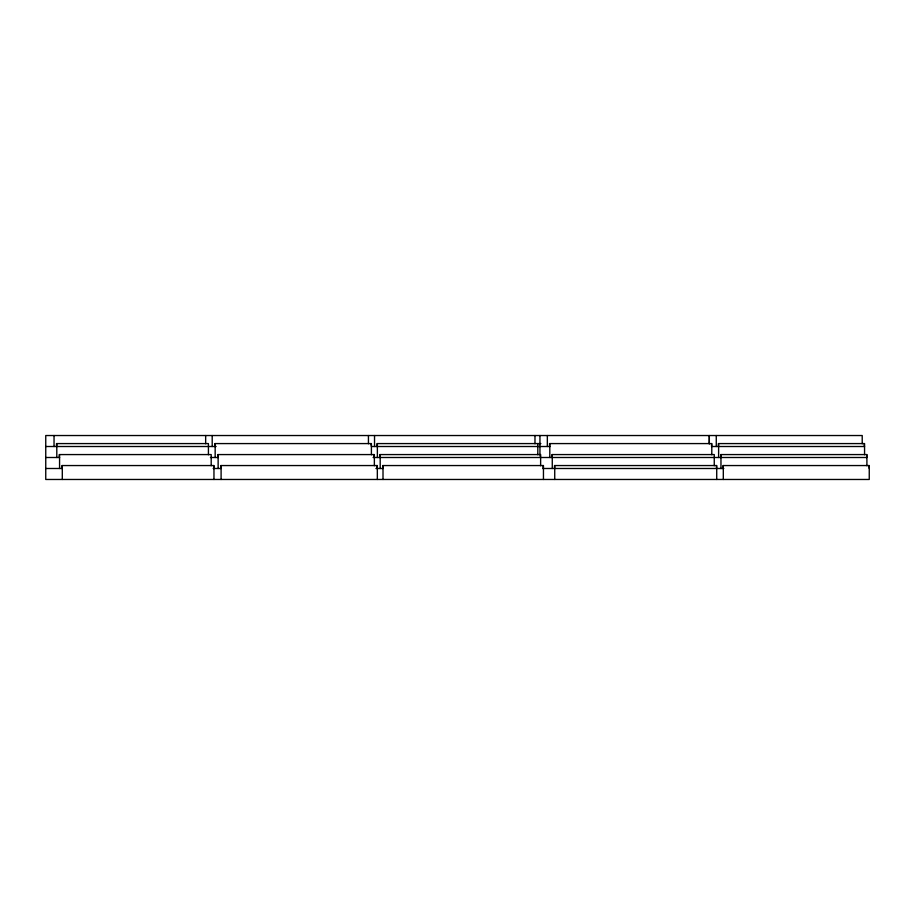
<?xml version="1.0" encoding="UTF-8"?>
<svg xmlns="http://www.w3.org/2000/svg" width="915" height="915" viewBox="0 0 915 915"><rect width="100%" height="100%" fill="white"/><g stroke="black" fill="none" stroke-linecap="round" stroke-linejoin="round"><path stroke-width="1.37" d="M540.868 443.581L377.083 443.581L377.083 446.509M45.75 446.509L216.112 446.509M371.399 446.509L371.113 443.581M371.707 446.509L537.803 446.509M538.054 446.509L550.178 446.509M864.561 446.509L711.55 446.509L711.55 443.581M45.75 457.5L59.635 457.5M210.416 457.5L218.136 457.5M373.126 457.5L866.905 457.5M45.75 468.491L62.403 468.491M213.195 468.491L221.098 468.491M375.939 468.491L383.042 468.491M542.629 468.491L723.799 468.491M869.25 468.491L869.021 465.552M866.905 465.735L866.905 454.572L720.734 454.572L720.734 457.5M866.677 454.572L866.677 457.5M864.561 454.755L864.561 443.581L718.389 443.581L718.389 446.509M864.332 443.581L864.332 446.509M862.216 443.764L862.216 435.529L45.75 435.529L45.75 479.471L869.25 479.471L869.25 465.552L723.079 465.552L723.079 468.491M723.308 465.552L723.308 479.471M720.963 454.572L720.963 468.491M718.618 443.581L718.618 457.5M716.72 479.471L716.72 465.552L554.49 465.552L554.49 468.491M716.479 465.552L716.479 468.491M716.273 435.529L716.273 446.509M714.26 465.735L714.26 454.572L552.031 454.572L552.031 457.5M711.79 454.755L711.79 443.581L549.56 443.581L549.56 446.509M554.73 465.552L554.73 479.471M552.271 454.572L552.271 468.491M549.801 443.581L549.801 457.5M547.342 435.529L547.342 446.509M543.453 479.471L543.453 465.552L382.745 465.552L382.745 468.491M543.178 465.552L543.178 468.491M540.628 465.735L540.628 454.572L379.919 454.572L379.919 457.5M540.353 454.572L540.353 457.5M539.942 435.529L539.942 454.755M537.803 443.581L537.803 454.755M534.978 435.529L534.978 443.764M383.008 465.552L383.008 479.471M380.194 454.572L380.194 468.491M377.369 443.581L377.369 457.5M377.335 479.471L377.335 465.552L220.812 465.552L220.812 468.491M377.049 465.552L377.049 468.491M374.532 435.529L374.532 446.509M374.361 465.735L374.361 454.572L217.839 454.572L217.839 457.5M374.075 454.572L374.075 457.5M371.399 454.755L371.399 443.581L214.876 443.581L214.876 446.509M368.436 435.529L368.436 443.764M221.098 465.552L221.098 479.471M218.136 454.572L218.136 468.491M215.162 443.581L215.162 457.5M213.961 479.471L213.961 465.552L62.037 465.552L62.037 468.491M213.664 465.552L213.664 468.491M212.2 435.529L212.2 446.509M211.193 465.735L211.193 454.572L59.269 454.572L59.269 457.5M208.426 454.755L208.426 443.581L56.501 443.581L56.501 446.509M205.658 435.529L205.658 443.764M62.3 465.552L62.3 479.471M59.566 454.572L59.566 468.491M56.799 443.581L56.799 457.5M54.042 435.529L54.042 446.509M709.331 443.764L709.331 435.529L709.251 443.764"/></g></svg>
